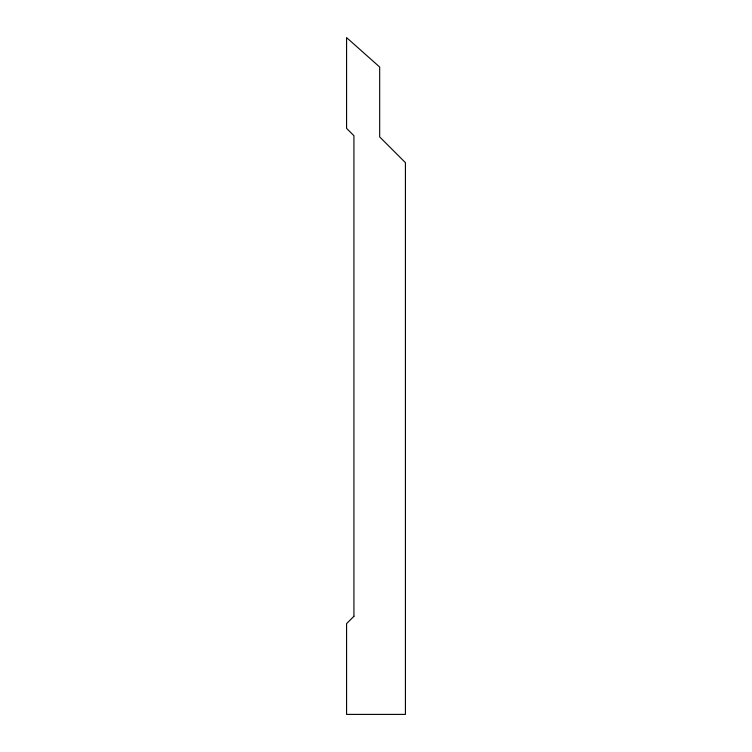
<?xml version="1.0" encoding="UTF-8"?>
<svg xmlns="http://www.w3.org/2000/svg" width="752" height="752" viewBox="0 0 752 752"><rect width="100%" height="100%" fill="white"/><g stroke="black" fill="none" stroke-linecap="round" stroke-linejoin="round"><path stroke-width="1.13" d="M353.929 616.283L346.578 623.643L346.578 714.4L405.422 714.4L405.422 162.658L379.675 136.911L379.675 67.022L346.578 37.6L346.578 128.357L353.929 135.717L353.929 616.283"/></g></svg>
